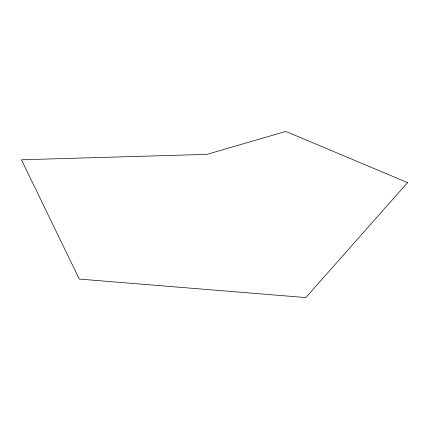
<?xml version="1.0" encoding="UTF-8"?>
<svg xmlns="http://www.w3.org/2000/svg" width="429" height="429" viewBox="0 0 429 429"><rect width="100%" height="100%" fill="white"/><g stroke="black" fill="none" stroke-linecap="round" stroke-linejoin="round"><path stroke-width="0.64" d="M407.55 182.609L305.829 297.57L79.274 279.075L21.45 159.786L206.912 154.36L285.8 131.43L407.55 182.609"/></g></svg>
